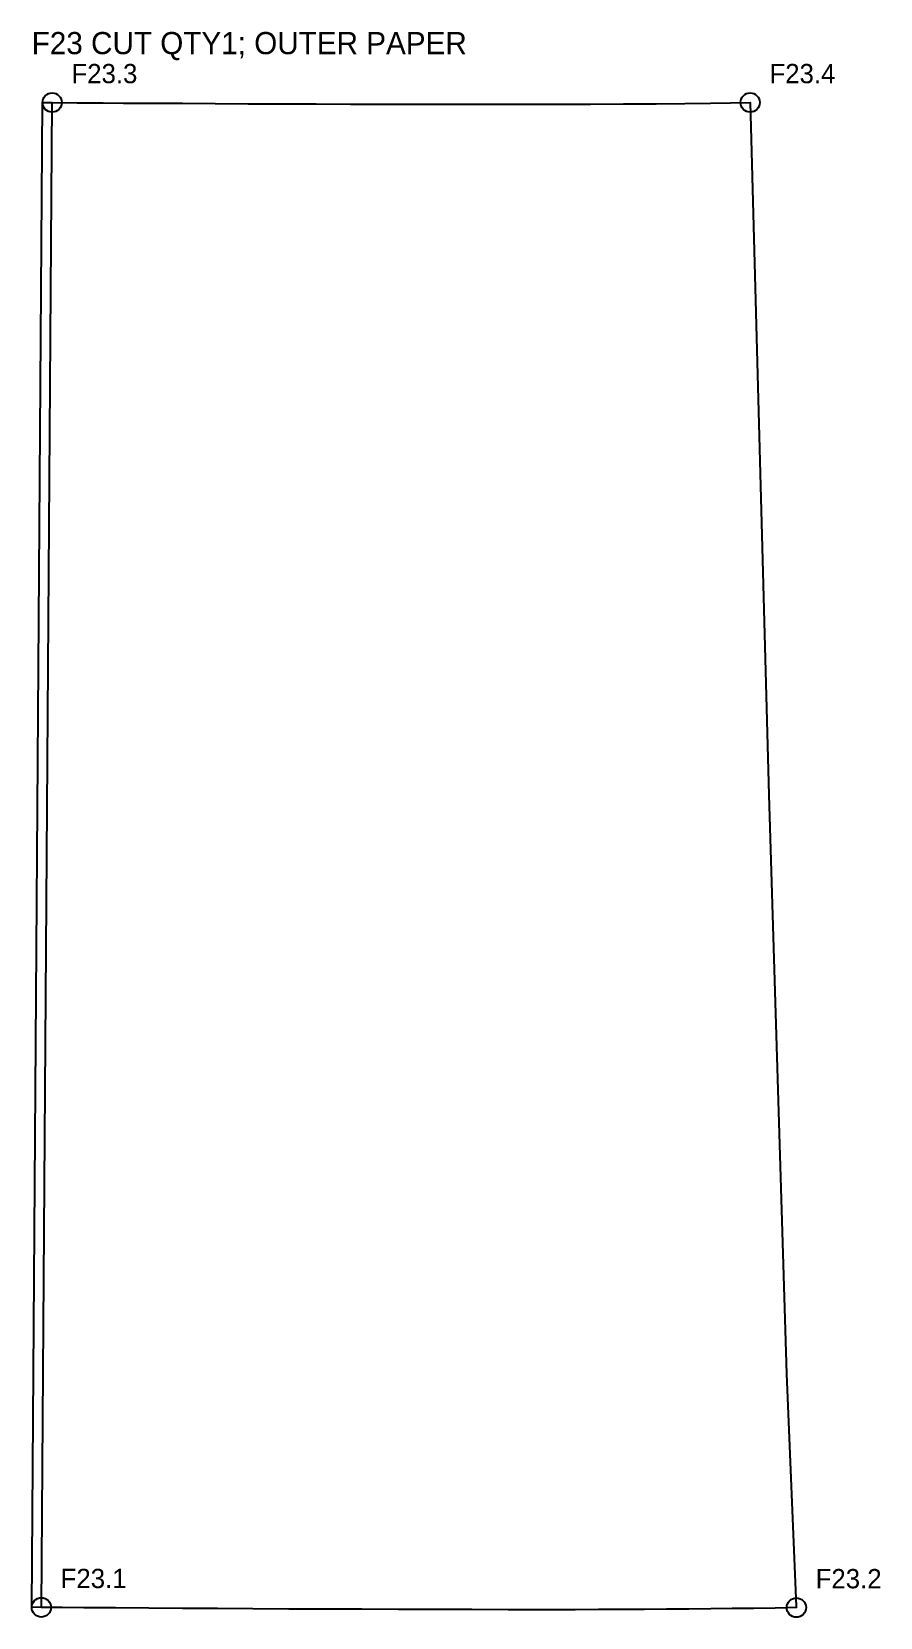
# Model space of a CAD drawing. Header units: millimetres. Extents: x 5 to 93, y 4 to 169.
import ezdxf

# ---------------------------------------------------------------- set-up
doc = ezdxf.new("R2010")
doc.units = ezdxf.units.MM
for name, color, linetype in [('CUT', 7, 'Continuous'), ('LABEL', 3, 'Continuous'), ('REFERENCE', 5, 'Continuous')]:
    doc.layers.add(name, color=color, linetype=linetype)

msp = doc.modelspace()

# ---------------------------------------------------------------- linework, layer by layer
at = {"layer": 'CUT'}
msp.add_lwpolyline([(9.72, 161.21), (12.4, 161.2), (14.52, 161.18), (17.36, 161.17), (20.65, 161.15), (24.01, 161.13), (27.45, 161.11), (30.94, 161.1), (34.48, 161.08), (38.05, 161.07), (41.65, 161.06), (45.25, 161.06), (48.85, 161.05), (52.43, 161.05), (55.97, 161.05), (59.48, 161.06), (62.95, 161.07), (66.37, 161.09), (69.74, 161.11), (72.72, 161.14), (75.38, 161.17), (77.45, 161.2), (79.5, 161.23), (81.44, 89.47), (83.26, 29.46), (84.26, 5.34), (84.27, 5.28), (84.27, 5.25), (84.29, 5.22), (82.09, 5.17), (79.88, 5.14), (77.65, 5.11), (75.41, 5.08), (73.14, 5.06), (70.84, 5.04), (68.51, 5.03), (66.16, 5.02), (63.77, 5.01), (61.36, 5), (58.11, 5), (54.4, 5), (50.64, 5.01), (46.85, 5.01), (43.05, 5.02), (39.24, 5.04), (35.44, 5.06), (31.67, 5.07), (27.94, 5.09), (24.26, 5.12), (20.65, 5.14), (17.13, 5.16), (13.7, 5.18), (10.39, 5.21), (8.17, 5.22), (6, 5.24), (5, 5.25), (6.12, 161.24), (7.12, 161.23)], close=True, dxfattribs=at)
at = {"layer": 'REFERENCE'}
msp.add_lwpolyline([(7.12, 161.23), (9.72, 161.21), (12.4, 161.2), (14.52, 161.18), (17.36, 161.17), (20.65, 161.15), (24.01, 161.13), (27.45, 161.11), (30.94, 161.1), (34.48, 161.08), (38.05, 161.07), (41.65, 161.06), (45.25, 161.06), (48.85, 161.05), (52.43, 161.05), (55.97, 161.05), (59.48, 161.06), (62.95, 161.07), (66.37, 161.09), (69.74, 161.11), (72.72, 161.14), (75.38, 161.17), (77.45, 161.2), (79.5, 161.23), (81.44, 89.47), (83.26, 29.46), (84.26, 5.34), (84.27, 5.28), (84.27, 5.25), (84.29, 5.22), (82.09, 5.17), (79.88, 5.14), (77.65, 5.11), (75.41, 5.08), (73.14, 5.06), (70.84, 5.04), (68.51, 5.03), (66.16, 5.02), (63.77, 5.01), (61.36, 5), (58.11, 5), (54.4, 5), (50.64, 5.01), (46.85, 5.01), (43.05, 5.02), (39.24, 5.04), (35.44, 5.06), (31.67, 5.07), (27.94, 5.09), (24.26, 5.12), (20.65, 5.14), (17.13, 5.16), (13.7, 5.18), (10.39, 5.21), (8.17, 5.22), (6, 5.24)], close=True, dxfattribs=at)
for centre in [(7.12, 161.23), (79.5, 161.23), (6, 5.24), (84.29, 5.22)]:
    msp.add_circle(centre, 1, dxfattribs=at)

# ---------------------------------------------------------------- texts
at = {"layer": 'LABEL'}
msp.add_text('F23 CUT QTY1; OUTER PAPER', height=2.3, dxfattribs=at).set_placement((5, 166.24))
at = {"layer": 'REFERENCE'}
for s, p in [('F23.3', (9.12, 163.23)), ('F23.4', (81.5, 163.23)), ('F23.1', (8, 7.24)), ('F23.2', (86.29, 7.22))]:
    msp.add_text(s, height=2, dxfattribs=at).set_placement(p)

doc.saveas('drawing.dxf')
